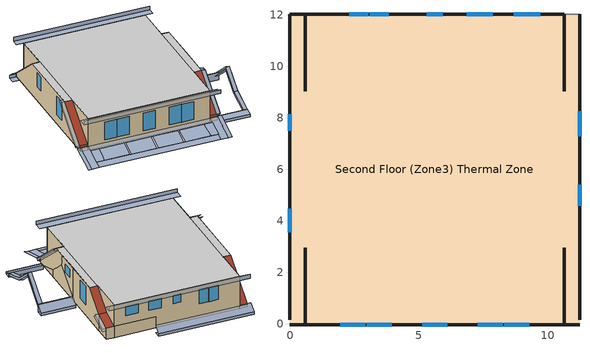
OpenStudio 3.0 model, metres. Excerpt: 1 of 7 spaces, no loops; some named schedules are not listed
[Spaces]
Second Floor (Zone3) Thermal Zone
 floor to Plenum (Zone2) Thermal Zone (Second Floor Assembly): 11.25,12.01 11.25,-0.03 -0.03,-0.03 -0.03,12.01 z3.27
 wall outside (Exterior Wall Assemby): 0.58,-0.03 10.64,-0.03 z3.27:6.04; -0.03,-0.03 0.58,-0.03 / 10.64,-0.03 11.25,-0.03 z3.27:3.65; 0.58,12.01 -0.03,12.01 z3.27:3.56; 11.25,2.96,6.04 11.25,0.17,3.72 11.25,0.17,3.27 11.25,0.58,3.27 11.25,2.36,3.87 11.25,3.95,5.19 11.25,3.95,6.04; 11.25,3.95,6.04 11.25,3.95,5.19 11.25,5.9,3.55 11.25,5.9,6.04; 11.25,10.65,4.69 11.25,10.65,3.27 11.25,12.01,3.27 11.25,12.01,4.24; -0.03,9.03,6.04 -0.03,12.01,3.56 -0.03,12.01,3.27 -0.03,0.17,3.27 -0.03,0.17,3.72 -0.03,2.96,6.04; 11.25,5.9,6.04 11.25,5.9,3.27 11.25,10.65,3.27 11.25,10.65,4.69 11.25,9.03,6.04; 10.64,-0.03,6.04 10.64,-0.03,3.65 10.64,0.17,3.72 10.64,2.96,6.04; 0.58,12.01,6.04 0.58,12.01,3.56 0.58,9.03,6.04; 10.64,9.03,6.04 10.64,10.65,4.69 10.64,12.01,4.24 10.64,12.01,6.04; 0.58,2.96,6.04 0.58,0.17,3.72 0.58,-0.03,3.65 0.58,-0.03,6.04; 10.64,12.01,6.04 10.64,12.01,4.24 7.29,12.01,4.24 7.29,12.01,3.27 0.58,12.01,3.27 0.58,12.01,6.04
 wall to Patio Thermal Zone (Exterior Wall Assemby): 11.25,12.01 10.64,12.01 7.29,12.01 z3.27:4.24
 wall to Small Attic (Zone5) Thermal Zone (Exterior Wall Assemby): 11.25,2.37,3.87 11.25,2.37,3.27 11.25,0.6,3.27; 11.25,3.95,5.19 11.25,2.36,3.87 11.25,2.36,3.27 11.25,5.9,3.27 11.25,5.9,3.55; 11.25,3.96,5.19 11.25,5.92,3.55 11.25,5.92,3.27 11.25,2.37,3.27 11.25,2.37,3.87; 11.25,2.36,3.87 11.25,0.58,3.27 11.25,2.36,3.27
 window (Exterior Window): 9.7,12.01 8.68,12.01 / 7.87,12.01 6.85,12.01 z4.92:5.71; 11.25,4.6 11.25,5.41 z4.91:5.59; 5.13,-0.03 6.1,-0.03 / 2.97,-0.03 3.95,-0.03 / 7.27,-0.03 8.25,-0.03 / 1.94,-0.03 2.92,-0.03 / 8.3,-0.03 9.28,-0.03 z3.86:5.43; 3.03,12.01 2.28,12.01 / -0.03,8.14 -0.03,7.49 / 3.83,12.01 3.08,12.01 z4.49:5.71; -0.03,4.47 -0.03,3.56 z4.06:5.71; 5.92,12.01 5.31,12.01 z5.02:5.71; 11.25,7.28 11.25,8.26 z4.14:5.72
 ceiling to Attic/Roof (Zone4) Thermal Zone (Second Floor Ceiling): 0.58,2.96 0.58,9.03 -0.03,9.03 -0.03,2.96 z6.04; 10.64,-0.03 10.64,12.01 0.58,12.01 0.58,-0.03 z6.04; 11.25,2.96 11.25,9.03 10.64,9.03 10.64,2.96 z6.04
 roof outside (Roof Assembly): -0.03,0.17,3.72 -0.03,-0.03,3.65 0.58,-0.03,3.65 0.58,0.17,3.72; -0.03,2.96,6.04 -0.03,0.17,3.72 0.58,0.17,3.72 0.58,2.96,6.04; 11.25,9.03,6.04 11.25,10.65,4.69 10.64,10.65,4.69 10.64,9.03,6.04; 11.25,10.65,4.69 11.25,12.01,4.24 10.64,12.01,4.24 10.64,10.65,4.69; 10.64,2.96,6.04 10.64,0.17,3.72 11.25,0.17,3.72 11.25,2.96,6.04; 0.58,9.03,6.04 0.58,12.01,3.56 -0.03,12.01,3.56 -0.03,9.03,6.04; 10.64,0.17,3.72 10.64,-0.03,3.65 11.25,-0.03,3.65 11.25,0.17,3.72
shading: 11.25,12.57 -0.03,12.57 z6.04:6.38; -0.03,-0.66 11.25,-0.66 z6.04:6.36; 7.29,12.56 -0.33,12.56 z2.86:3.1; 11.25,5.92 14,5.92 z2.9:3.55; 14,0.58 11.25,0.58 z2.9:3.27; 14,6.47 11.25,6.47 / 11.25,0.06 14,0.06 z2.9:3.09; 11.25,-0.03 11.25,-0.66 -0.03,-0.66 -0.03,-0.03 z6.04; 11.25,12.57 11.25,12.01 -0.03,12.01 -0.03,12.57 z6.04; 0.58,-1.63,3.12 0.58,-2.16,2.94 10.64,-2.16,2.94 10.64,-1.63,3.12; 7.29,12.01,3.56 7.29,12.56,3.1 -0.33,12.56,3.1 -0.33,12.01,3.56; 10.64,-0.03,3.65 0.58,-0.03,3.65 0.58,-0.48,3.5 10.64,-0.48,3.5; 7.29,12.56 7.29,12.01 -0.33,12.01 -0.33,12.56 z2.86; 1.24,-0.48,3.5 1.24,-1.63,3.12 3.31,-1.63,3.12 3.31,-0.48,3.5; 5.69,-0.48,3.5 5.69,-1.63,3.12 7.76,-1.63,3.12 7.76,-0.48,3.5; 7.91,-0.48,3.5 7.91,-1.63,3.12 9.98,-1.63,3.12 9.98,-0.48,3.5; 3.46,-0.48,3.5 3.46,-1.63,3.12 5.53,-1.63,3.12 5.53,-0.48,3.5; 14,5.92,3.55 14,6.47,3.09 11.25,6.47,3.09 11.25,5.92,3.55; 11.25,0.58,3.27 11.25,0.06,3.09 14,0.06,3.09 14,0.58,3.27; 14,6.47 14,5.92 11.25,5.92 11.25,6.47 z2.9; 14,0.58 14,0.06 11.25,0.06 11.25,0.58 z2.9; 10.64,-0.03,3.65 10.64,-2.16,2.94 11.25,-2.16,2.94 11.25,-0.03,3.65; -0.03,-0.03,3.65 -0.03,-2.16,2.94 0.58,-2.16,2.94 0.58,-0.03,3.65; -0.33,3.28,6.04 -0.03,3.28,6.04 -0.03,0.27,3.54 -0.33,0.27,3.54; 11.25,3.28,6.04 11.56,3.28,6.04 11.55,0.27,3.54 11.25,0.27,3.54; -0.33,2.96,6.04 -0.33,0.17,3.72 -0.03,0.17,3.72 -0.03,2.96,6.04; 11.25,2.96,6.04 11.25,0.17,3.72 11.55,0.17,3.72 11.56,2.96,6.04; 14,3.96,5.19 14,2.37,3.87 14,0.58,3.27 14,0.58,3.05 14,2.48,3.68 14,3.96,4.92; 10.64,-0.48,3.5 9.98,-0.48,3.5 9.98,-1.63,3.12 10.64,-1.63,3.12; 0.58,-0.48,3.5 0.58,-1.63,3.12 1.24,-1.63,3.12 1.24,-0.48,3.5; 13.69,3.96,4.92 13.69,5.92,3.29 14,5.92,3.29 14,3.96,4.92; 14,3.96,5.19 14,5.92,3.55 13.69,5.92,3.55 13.69,3.96,5.19; 11.56,2.96,6.04 11.55,0.17,3.72 11.55,0.27,3.54 11.56,3.28,6.04; 11.25,-0.03,3.65 11.25,-2.16,2.94 11.55,-2.16,2.94 11.55,-0.03,3.65; -0.03,-0.03,3.65 -0.33,-0.03,3.65 -0.33,-2.16,2.94 -0.03,-2.16,2.94; 13.69,3.96,5.19 13.69,2.37,3.87 14,2.37,3.87 14,3.96,5.19; 14,2.48,3.68 14,0.58,3.05 13.69,0.58,3.05 13.69,2.48,3.68; 14,3.96,4.92 14,2.48,3.68 13.69,2.48,3.68 13.69,3.96,4.92; 13.69,2.37,3.87 13.69,0.58,3.27 14,0.58,3.27 14,2.37,3.87; 14,3.96,5.19 14,3.96,4.92 14,5.92,3.29 14,5.92,3.55; 11.25,10.55,4.51 11.25,12.01,4.02 11.56,12.01,4.02 11.56,10.55,4.51; 11.56,10.65,4.69 11.56,12.01,4.24 11.25,12.01,4.24 11.25,10.65,4.69
[Site]
Washington Dc Dulles IntL Ar: Latitude {deg}=38.98; Longitude {deg}=-77.47; Time Zone {hr}=-5; Elevation {m}=82; Terrain=Suburbs
[Building]
NIST NZE House: North Axis {deg}=0; Default Construction Set=Default for Interior Walls
[ClimateZones]
Climate Zone Institution Name 1=ASHRAE; Climate Zone Document Name 1=ANSI/ASHRAE Standard 169; Climate Zone Document Year 1=2006; Climate Zone Institution Name 2=CEC; Climate Zone Document Name 2=California Climate Zone Descriptions; Climate Zone Document Year 2=1995
[SizingPeriod:DesignDay] Barometric Pressure {Pa}=100344; Sky Clearness=0; Rain Indicator=0; Snow Indicator=0; Day of Month=21; Daylight Saving Time Indicator=0; Dry-Bulb Temperature Range Modifier Type=DefaultMultipliers
Name | Maximum Dry-Bulb Temperature {C} | Daily Dry-Bulb Temperature Range {deltaC} | Humidity Indicating Conditions at Maximum Dry-Bulb | Wind Speed {m/s} | Wind Direction {deg} | Month | Day Type | Humidity Indicating Type | Solar Model Indicator | ASHRAE Taub | ASHRAE Taud
Washington Dc Dulles IntL Ar Ann Hum_n 99.6% Condns DP=>MCDB | -9 | 0 | -19.5 | 2.7 | 310 | 1 | WinterDesignDay | Dewpoint | ASHRAEClearSky
Washington Dc Dulles IntL Ar Ann Htg Wind 99.6% Condns WS=>MCDB | 0.8 | 0 | 0.8 | 11.2 | 310 | 1 | WinterDesignDay | Wetbulb | ASHRAEClearSky
Washington Dc Dulles IntL Ar Ann Htg 99.6% Condns DB | -11.8 | 0 | -11.8 | 2.7 | 310 | 1 | WinterDesignDay | Wetbulb | ASHRAEClearSky
Washington Dc Dulles IntL Ar Ann Clg .4% Condns DP=>MDB | 27.8 | 11.4 | 23.6 | 4 | 290 | 7 | SummerDesignDay | Dewpoint | ASHRAETau | 0.544 | 1.787
[Construction]
Exterior Wall Assemby: Fiber Cement Siding, Wood Furring Strips, Foil-faced Polyiso - 2.0", Foil-faced Polyiso - 2.0", Air Barrier Membrane, 1/2" Plywood Sheathing, 2x6 24" O.C. Wood Stud Wall w/ R-19 Cellulose Insulation, 1/2" GWB
Roof Assembly: Asphalt shingles, Peel and Stick Roof Membrane, 5/8" Plywood Sheathing, Foil-faced Polyiso - 1.5", Foil-faced Polyiso - 2.0", Foil-faced Polyiso - 1.5", Air Barrier Membrane, 1/2" Plywood Sheathing, 1 3/4" x11 7/8" LSL Engineered Roof Rafters w/ Cellulose Insulation Fill
Exterior Window: Baseline Windows
Second Floor Ceiling: 11 1/4" LSL Engineered Ceiling Joist, 1/2" GWB
Patio Shared Wall: 1/2" GWB, 2x6 24" O.C. Wood Stud Wall - R-19 Cellulose Insulation Only, 1/2" Plywood Sheathing, Air Barrier Membrane, Foil-faced Polyiso - 2.0", Foil-faced Polyiso - 2.0", Wood Furring Strips, Fiber Cement Siding
Second Floor Assembly: 7/8" T&G Floor Sheathing
[Material] Thermal Absorptance=0.9; Solar Absorptance=0.7; Visible Absorptance=0.7
Name | Roughness | Thickness {m} | Conductivity {W/m-K} | Density {kg/m3} | Specific Heat {J/kg-K}
1/2" GWB | MediumSmooth | 0.0127 | 0.16 | 800 | 1090
11 1/4" LSL Engineered Ceiling Joist | Rough | 0.28575 | 0.18 | 1200 | 1012
2x6 24" O.C. Wood Stud Wall - R-19 Cellulose Insulation Only | MediumRough | 0.1397 | 0.047481 | 30 | 712
1/2" Plywood Sheathing | Smooth | 0.0127 | 0.07 | 400 | 1300
Foil-faced Polyiso - 2.0" | MediumRough | 0.0508 | 0.023 | 40 | 1496
Fiber Cement Siding | MediumRough | 0.0079375 | 0.09 | 1000 | 900
2x6 24" O.C. Wood Stud Wall w/ R-19 Cellulose Insulation | MediumRough | 0.1397 | 0.058209 | 92.55 | 850
Asphalt shingles | VeryRough | 0.0032 | 0.04 | 1120 | 1260
5/8" Plywood Sheathing | Smooth | 0.0159 | 0.12 | 544 | 1210
Foil-faced Polyiso - 1.5" | MediumRough | 0.0381 | 0.023 | 40 | 1496
1 3/4" x11 7/8" LSL Engineered Roof Rafters w/ Cellulose Insulation Fill | Rough | 0.301325 | 0.058209 | 92.55 | 850
7/8" T&G Floor Sheathing | MediumSmooth | 0.022225 | 0.12 | 544 | 1210
[Material:NoMass] Roughness=Rough; Thermal Resistance {m2-K/W}=0.011; Thermal Absorptance=0.9; Solar Absorptance=0.7; Visible Absorptance=0.7
Air Barrier Membrane; Peel and Stick Roof Membrane
[Material:AirGap]
Wood Furring Strips: Thermal Resistance {m2-K/W}=0.15
[WindowMaterial:SimpleGlazingSystem]
Baseline Windows: U-Factor {W/m2-K}=1.1356; Solar Heat Gain Coefficient=0.25; Visible Transmittance=0.4
[DefaultConstructionSet]
Default for Interior Walls: Default Exterior Surface Constructions=Default Surface Constructions 1; Default Interior Surface Constructions=Default Surface Constructions 2; Default Ground Contact Surface Constructions=Default Surface Constructions 3; Default Exterior SubSurface Constructions=Default Sub Surface Constructions 1; Default Interior SubSurface Constructions=Default Sub Surface Constructions 2
[DefaultSurfaceConstructions]
Name | Wall Construction
Default Surface Constructions 1; Default Surface Constructions 3
Default Surface Constructions 2 | Patio Shared Wall
[DefaultSubSurfaceConstructions]
Default Sub Surface Constructions 1; Default Sub Surface Constructions 2
[ThermalZone]
Zone3 Thermal Zone: Multiplier=1; Thermostat=Thermostat Setpoint Dual Setpoint 2; Use Ideal Air Loads=No; Humidistat=Zone Control Humidistat 3
[Space]
Second Floor (Zone3) Thermal Zone: Building Story=Building Story 3 - Second Floor; Thermal Zone=Zone3 Thermal Zone; Part of Total Floor Area=Yes; Design Specification Outdoor Air Object=No Ventilation Req
[ElectricEquipment:Definition] Design Level Calculation Method=EquipmentLevel; Fraction Latent=0.16; Fraction Radiant=0.367; Fraction Lost=0.106
Name | Design Level {W}
Master Bedroom Clock Radio Definition; 2nd Bedroom Clock Radio Definition | 1.71
Laptop A Definition | 36.88
Laptop B Definition | 36.8
Master Bedroom Cablebox Definition | 17.48
Curling Iron Definition | 85
Master Bedroom TV Definition | 45.36
2 Cell Phones Definition | 17.72
Iron Definition | 1200
Master Bedroom Blu-Ray Definition | 17
1 Cell Phone Definition | 8.86
Heating Pad Definition | 32.97
Hair Dryer Definition | 1875
Portable Fan Definition | 19.76
Other Definition | 1.07
Boombox Definition | 1.92
[ElectricEquipment] Space or SpaceType=Second Floor (Zone3) Thermal Zone
Name | Electric Equipment Definition | Schedule
Master Bedroom Clock Radio | Master Bedroom Clock Radio Definition | Clock Radio
Laptop A | Laptop A Definition | Laptop A
Laptop B | Laptop B Definition | Laptop B
2nd Bedroom Clock Radio | 2nd Bedroom Clock Radio Definition | Clock Radio
Master Bedroom Cablebox | Master Bedroom Cablebox Definition | Cablebox
Curling Iron | Curling Iron Definition | Curling Iron
Master Bedroom TV | Master Bedroom TV Definition | Master Bedroom TV
2 Cell Phones | 2 Cell Phones Definition | 2 Cell Phones
Iron | Iron Definition | Iron
Master Bedroom Blu-Ray | Master Bedroom Blu-Ray Definition | Blu-Ray Master Bed
1 Cell Phone | 1 Cell Phone Definition | 1 Cell Phone
Heating Pad | Heating Pad Definition | Heating Pad
Hair Dryer | Hair Dryer Definition | Hair Dryer
Portable Fan | Portable Fan Definition | Portable Fan
Other | Other Definition | Other
Boombox | Boombox Definition | Boombox
[SpaceInfiltration:DesignFlowRate]
2nd Floor Occupant Leakage: Space or SpaceType=Second Floor (Zone3) Thermal Zone; Schedule=ALWAYS_ON; Design Flow Rate Calculation Method=AirChanges/Hour; Air Changes per Hour {1/hr}=0; Constant Term Coefficient=1
[People:Definition] Number of People Calculation Method=People; Number of People {people}=1; Fraction Radiant=0.39; Sensible Heat Fraction=0.61; Carbon Dioxide Generation Rate {m3/s-W}=3.82e-08; Enable ASHRAE 55 Comfort Warnings=No; Mean Radiant Temperature Calculation Type=ZoneAveraged
Parent A - Zone 3 Definition; Child A - Zone 3 Definition; Child B - Zone 3 Definition; Parent B - Zone 3 Definition
[People] Space or SpaceType=Second Floor (Zone3) Thermal Zone; Activity Level Schedule=Activity Level - Constant - 115W
Name | People Definition | Number of People Schedule
Parent A - Zone 3 | Parent A - Zone 3 Definition | Occupancy - Parent A - Zone 3
Child A - Zone 3 | Child A - Zone 3 Definition | Occupancy - Child A - Zone 3
Child B - Zone 3 | Child B - Zone 3 Definition | Occupancy - Child B - Zone 3
Parent B - Zone 3 | Parent B - Zone 3 Definition | Occupancy - Parent B - Zone 3
[SpaceInfiltration:EffectiveLeakageArea]
2nd Floor Leakage: Space or SpaceType=Second Floor (Zone3) Thermal Zone; Schedule=ALWAYS_ON; Effective Air Leakage Area {cm2}=120.9; Stack Coefficient=0.00029; Wind Coefficient=0.000325
[Lights:Definition] Design Level Calculation Method=LightingLevel; Fraction Radiant=0.511; Fraction Visible=0.18; Return Air Fraction=0; Return Air Fraction Calculated from Plenum Temperature=No
Name | Lighting Level {W}
Lighting - 2nd Bedroom Definition | 39
Lighting - 2nd Floor Bath Definition | 13
Lighting - Master Bath Definition | 82
Lighting - 3rd Bedroom Definition | 33
Lighting - Master Bedroom Definition | 41
[Lights] Space or SpaceType=Second Floor (Zone3) Thermal Zone; Fraction Replaceable=0
Name | Lights Definition | Schedule
Lighting - 2nd Bedroom | Lighting - 2nd Bedroom Definition | Lighting - 2nd Bedroom
Lighting - 2nd Floor Bath | Lighting - 2nd Floor Bath Definition | Lighting - 2nd Floor Bath
Lighting - Master Bath | Lighting - Master Bath Definition | Lighting - Master Bath
Lighting - 3rd Bedroom | Lighting - 3rd Bedroom Definition | Lighting - 3rd Bedroom
Lighting - Master Bedroom | Lighting - Master Bedroom Definition | Lighting - Master Bedroom
[DesignSpecification:OutdoorAir]
No Ventilation Req: Outdoor Air Method=Sum; Outdoor Air Flow per Person {m3/s-person}=0; Outdoor Air Flow per Floor Area {m3/s-m2}=0
[ThermostatSetpoint:DualSetpoint]
Thermostat Setpoint Dual Setpoint 2: Heating Setpoint Temperature Schedule=Heating Setpoint Schedule; Cooling Setpoint Temperature Schedule=Cooling Setpoint Schedule
[ZoneControl:Humidistat]
Zone Control Humidistat 3: Humidifying Relative Humidity Setpoint Schedule=ALWAYS_Above_0; Dehumidifying Relative Humidity Setpoint Schedule=ALWAYS_Below_50
[BuildingStory]
Building Story 3 - Second Floor
[GroundHeatExchanger:Vertical]
Vertical Bore Field: Maximum Flow Rate {m3/s}=0.0033; Number of Bore Holes=2; Bore Hole Length {m}=76.2; Bore Hole Radius {m}=0.063508; Ground Thermal Conductivity {W/m-K}=0.692626; Ground Thermal Heat Capacity {J/m3-K}=2347000; Ground Temperature {C}=13.375; Design Flow Rate {m3/s}=0.0033; Grout Thermal Conductivity {W/m-K}=0.692626; Pipe Thermal Conductivity {W/m-K}=0.391312; Pipe Out Diameter {m}=0.0266667; U-Tube Distance {m}=0.0253977; Pipe Thickness {m}=0.00241285; Maximum Length of Simulation=2; G-Function Reference Ratio=0.0005; G-Function Ln(T/Ts) Value 1=-15.2996; G-Function G Value 1=-0.348322; G-Function Ln(T/Ts) Value 2=-14.201; G-Function G Value 2=0.022208; G-Function Ln(T/Ts) Value 3=-13.2202; G-Function G Value 3=0.412345; G-Function Ln(T/Ts) Value 4=-12.2086; G-Function G Value 4=0.867498; G-Function Ln(T/Ts) Value 5=-11.1888; G-Function G Value 5=1.357839; G-Function Ln(T/Ts) Value 6=-10.1816; G-Function G Value 6=1.852024; G-Function Ln(T/Ts) Value 7=-9.1815; G-Function G Value 7=2.345656; G-Function Ln(T/Ts) Value 8=-8.6809; G-Function G Value 8=2.593958; G-Function Ln(T/Ts) Value 9=-8.5; G-Function G Value 9=2.679; G-Function Ln(T/Ts) Value 10=-7.8; G-Function G Value 10=3.023; G-Function Ln(T/Ts) Value 11=-7.2; G-Function G Value 11=3.32; G-Function Ln(T/Ts) Value 12=-6.5; G-Function G Value 12=3.681; G-Function Ln(T/Ts) Value 13=-5.9; G-Function G Value 13=4.071; G-Function Ln(T/Ts) Value 14=-5.2; G-Function G Value 14=4.828; G-Function Ln(T/Ts) Value 15=-4.5; G-Function G Value 15=6.253; G-Function Ln(T/Ts) Value 16=-3.963; G-Function G Value 16=7.894; G-Function Ln(T/Ts) Value 17=-3.27; G-Function G Value 17=11.82; G-Function Ln(T/Ts) Value 18=-2.864; G-Function G Value 18=15.117; G-Function Ln(T/Ts) Value 19=-2.577; G-Function G Value 19=18.006; G-Function Ln(T/Ts) Value 20=-2.171; G-Function G Value 20=22.887; G-Function Ln(T/Ts) Value 21=-1.884; G-Function G Value 21=26.924; G-Function Ln(T/Ts) Value 22=-1.191; G-Function G Value 22=38.004; G-Function Ln(T/Ts) Value 23=-0.497; G-Function G Value 23=49.919; G-Function Ln(T/Ts) Value 24=-0.274; G-Function G Value 24=53.407; G-Function Ln(T/Ts) Value 25=-0.051; G-Function G Value 25=56.632; G-Function Ln(T/Ts) Value 26=0.196; G-Function G Value 26=59.825; G-Function Ln(T/Ts) Value 27=0.419; G-Function G Value 27=62.349; G-Function Ln(T/Ts) Value 28=0.642; G-Function G Value 28=64.524; G-Function Ln(T/Ts) Value 29=0.873; G-Function G Value 29=66.412; G-Function Ln(T/Ts) Value 30=1.112; G-Function G Value 30=67.993; G-Function Ln(T/Ts) Value 31=1.335; G-Function G Value 31=69.162; G-Function Ln(T/Ts) Value 32=1.679; G-Function G Value 32=70.476; G-Function Ln(T/Ts) Value 33=2.028; G-Function G Value 33=71.361; G-Function Ln(T/Ts) Value 34=2.275; G-Function G Value 34=71.79; G-Function Ln(T/Ts) Value 35=3.003; G-Function G Value 35=72.511
[Schedule:Compact]
Clock Radio; Cablebox; Other; 2 Cell Phones; 1 Cell Phone; Boombox: Through: 12/31, For: Mondays, Until: 24:00, 1, For: Tuesdays Thursdays, Until: 24:00, 1, For: Wednesdays, Until: 24:00, 1, For: Fridays, Until: 24:00, 1, For: Saturdays, Until: 24:00, 1, For: Sundays, Until: 24:00, 1, For: AllOtherDays, Until 24:00, 0
ALWAYS_ON: Through: 12/31, For: AllDays, Until: 24:00, 1
Occupancy - Parent A - Zone 3: Through: 12/31, For: Mondays, Until: 6:30, 1, Until: 18:00, 0, Until: 18:30, 1, Until: 22:30, 0, Until: 24:00, 1, For: Tuesdays Thursdays, Until: 6:30, 1, Until: 18:00, 0, Until: 18:30, 1, Until: 22:30, 0, Until: 24:00, 1, For: Wednesdays, Until: 6:30, 1, Until: 18:00, 0, Until: 18:30, 1, Until: 22:30, 0, Until: 24:00, 1, For: Fridays, Until: 6:30, 1, Until: 18:00, 0, Until: 18:30, 1, Until: 23:30, 0, Until: 24:00, 1, For: Saturdays, Until: 8:15, 1, Until: 20:00, 0, Until: 20:30, 1, Until: 23:30, 0, Until: 24:00, 1, For: Sundays, Until: 8:15, 1, Until: 14:00, 0, Until: 14:30, 1, Until: 18:00, 0, Until: 18:30, 1, Until: 22:30, 0, Until: 24:00, 1, For: AllOtherDays, Until 24:00, 0
Activity Level - Constant - 115W: Through: 12/31, For: AllDays, Until: 24:00, 115
Portable Fan: Through: 12/31, For: Mondays, Until: 22:00, 0, Until: 24:00, 1, For: Tuesdays Thursdays, Until: 22:00, 0, Until: 24:00, 1, For: Wednesdays, Until: 22:00, 0, Until: 24:00, 1, For: Fridays, Until: 23:30, 0, Until: 24:00, 1, For: Saturdays, Until: 23:30, 0, Until: 24:00, 1, For: Sundays, Until: 22:00, 0, Until: 24:00, 1, For: AllOtherDays, Until 24:00, 0
Laptop A: Through: 12/31, For: Mondays, Until: 18:30, 0.125, Until: 22:00, 1, Until: 24:00, 0.125, For: Tuesdays Thursdays, Until: 18:30, 0.125, Until: 22:00, 1, Until: 24:00, 0.125, For: Wednesdays, Until: 18:30, 0.125, Until: 22:00, 1, Until: 24:00, 0.125, For: Fridays, Until: 18:30, 0.125, Until: 21:00, 1, Until: 24:00, 0.125, For: Saturdays, Until: 11:00, 0.125, Until: 13:00, 1, Until: 18:00, 0.125, Until: 19:30, 1, Until: 24:00, 0.125, For: Sundays, Until: 11:00, 0.125, Until: 13:00, 1, Until: 18:30, 0.125, Until: 22:00, 1, Until: 24:00, 0.125, For: AllOtherDays, Until 24:00, 0
Laptop B: Through: 12/31, For: Mondays, Until: 18:30, 0.125, Until: 20:15, 1, Until: 24:00, 0.125, For: Tuesdays Thursdays, Until: 18:30, 0.125, Until: 20:15, 1, Until: 24:00, 0.125, For: Wednesdays, Until: 18:30, 0.125, Until: 20:15, 1, Until: 24:00, 0.125, For: Fridays, Until: 18:30, 0.125, Until: 21:00, 1, Until: 24:00, 0.125, For: Saturdays, Until: 18:00, 0.125, Until: 19:30, 1, Until: 24:00, 0.125, For: Sundays, Until: 18:30, 0.125, Until: 20:15, 1, Until: 24:00, 0.125, For: AllOtherDays, Until 24:00, 0
Master Bedroom TV: Through: 12/31, For: Mondays, Until: 6:15, 0.196, Until: 7:00, 1, Until: 24:00, 0.196, For: Tuesdays Thursdays, Until: 6:15, 0.196, Until: 7:00, 1, Until: 24:00, 0.196, For: Wednesdays, Until: 6:15, 0.196, Until: 7:00, 1, Until: 24:00, 0.196, For: Fridays, Until: 6:15, 0.196, Until: 7:00, 1, Until: 24:00, 0.196, For: Saturdays, Until: 24:00, 0.196, For: Sundays, Until: 24:00, 0.196, For: AllOtherDays, Until 24:00, 0
Curling Iron: Through: 12/31, For: Mondays, Until: 6:38, 0, Until: 6:40, 1, Until: 24:00, 0, For: Tuesdays Thursdays, Until: 6:38, 0, Until: 6:40, 1, Until: 24:00, 0, For: Wednesdays, Until: 6:38, 0, Until: 6:40, 1, Until: 24:00, 0, For: Fridays, Until: 6:38, 0, Until: 6:40, 1, Until: 24:00, 0, For: Saturdays, Until: 10:09, 0, Until: 10:11, 1, Until: 24:00, 0, For: Sundays, Until: 10:09, 0, Until: 10:11, 1, Until: 24:00, 0, For: AllOtherDays, Until 24:00, 0
Heating Pad: Through: 12/31, For: Mondays, Until: 22:00, 0, Until: 22:15, 1, Until: 24:00, 0, For: Tuesdays Thursdays, Until: 22:00, 0, Until: 22:10, 1, Until: 24:00, 0, For: Wednesdays, Until: 22:00, 0, Until: 22:15, 1, Until: 24:00, 0, For: Fridays, Until: 23:30, 0, Until: 23:45, 1, Until: 24:00, 0, For: Saturdays, Until: 23:30, 0, Until: 23:45, 1, Until: 24:00, 0, For: Sundays, Until: 22:00, 0, Until: 22:15, 1, Until: 24:00, 0, For: AllOtherDays, Until 24:00, 0
Iron: Through: 12/31, For: Mondays, Until: 24:00, 0, For: Tuesdays Thursdays, Until: 24:00, 0, For: Wednesdays, Until: 24:00, 0, For: Fridays, Until: 24:00, 0, For: Saturdays, Until: 18:00, 0, Until: 18:25, 1, Until: 24:00, 0, For: Sundays, Until: 14:16, 0, Until: 14:41, 1, Until: 24:00, 0, For: AllOtherDays, Until 24:00, 0
Hair Dryer: Through: 12/31, For: Mondays, Until: 6:40, 0, Until: 6:44, 1, Until: 24:00, 0, For: Tuesdays Thursdays, Until: 6:40, 0, Until: 6:44, 1, Until: 24:00, 0, For: Wednesdays, Until: 6:40, 0, Until: 6:44, 1, Until: 24:00, 0, For: Fridays, Until: 6:40, 0, Until: 6:44, 1, Until: 24:00, 0, For: Saturdays, Until: 10:09, 0, Until: 10:12, 1, Until: 24:00, 0, For: Sundays, Until: 10:09, 0, Until: 10:12, 1, Until: 24:00, 0, For: AllOtherDays, Until 24:00, 0
Blu-Ray Master Bed: Through: 12/31, For: Mondays, Until: 24:00, 0.516, For: Tuesdays Thursdays, Until: 24:00, 0.516, For: Wednesdays, Until: 22:00, 0.516, Until: 23:30, 1, Until: 24:00, 0.516, For: Fridays, Until: 24:00, 0.516, For: Saturdays, Until: 24:00, 0.516, For: Sundays, Until: 22:00, 0.516, Until: 23:30, 1, Until: 24:00, 0.516, For: AllOtherDays, Until 24:00, 0
